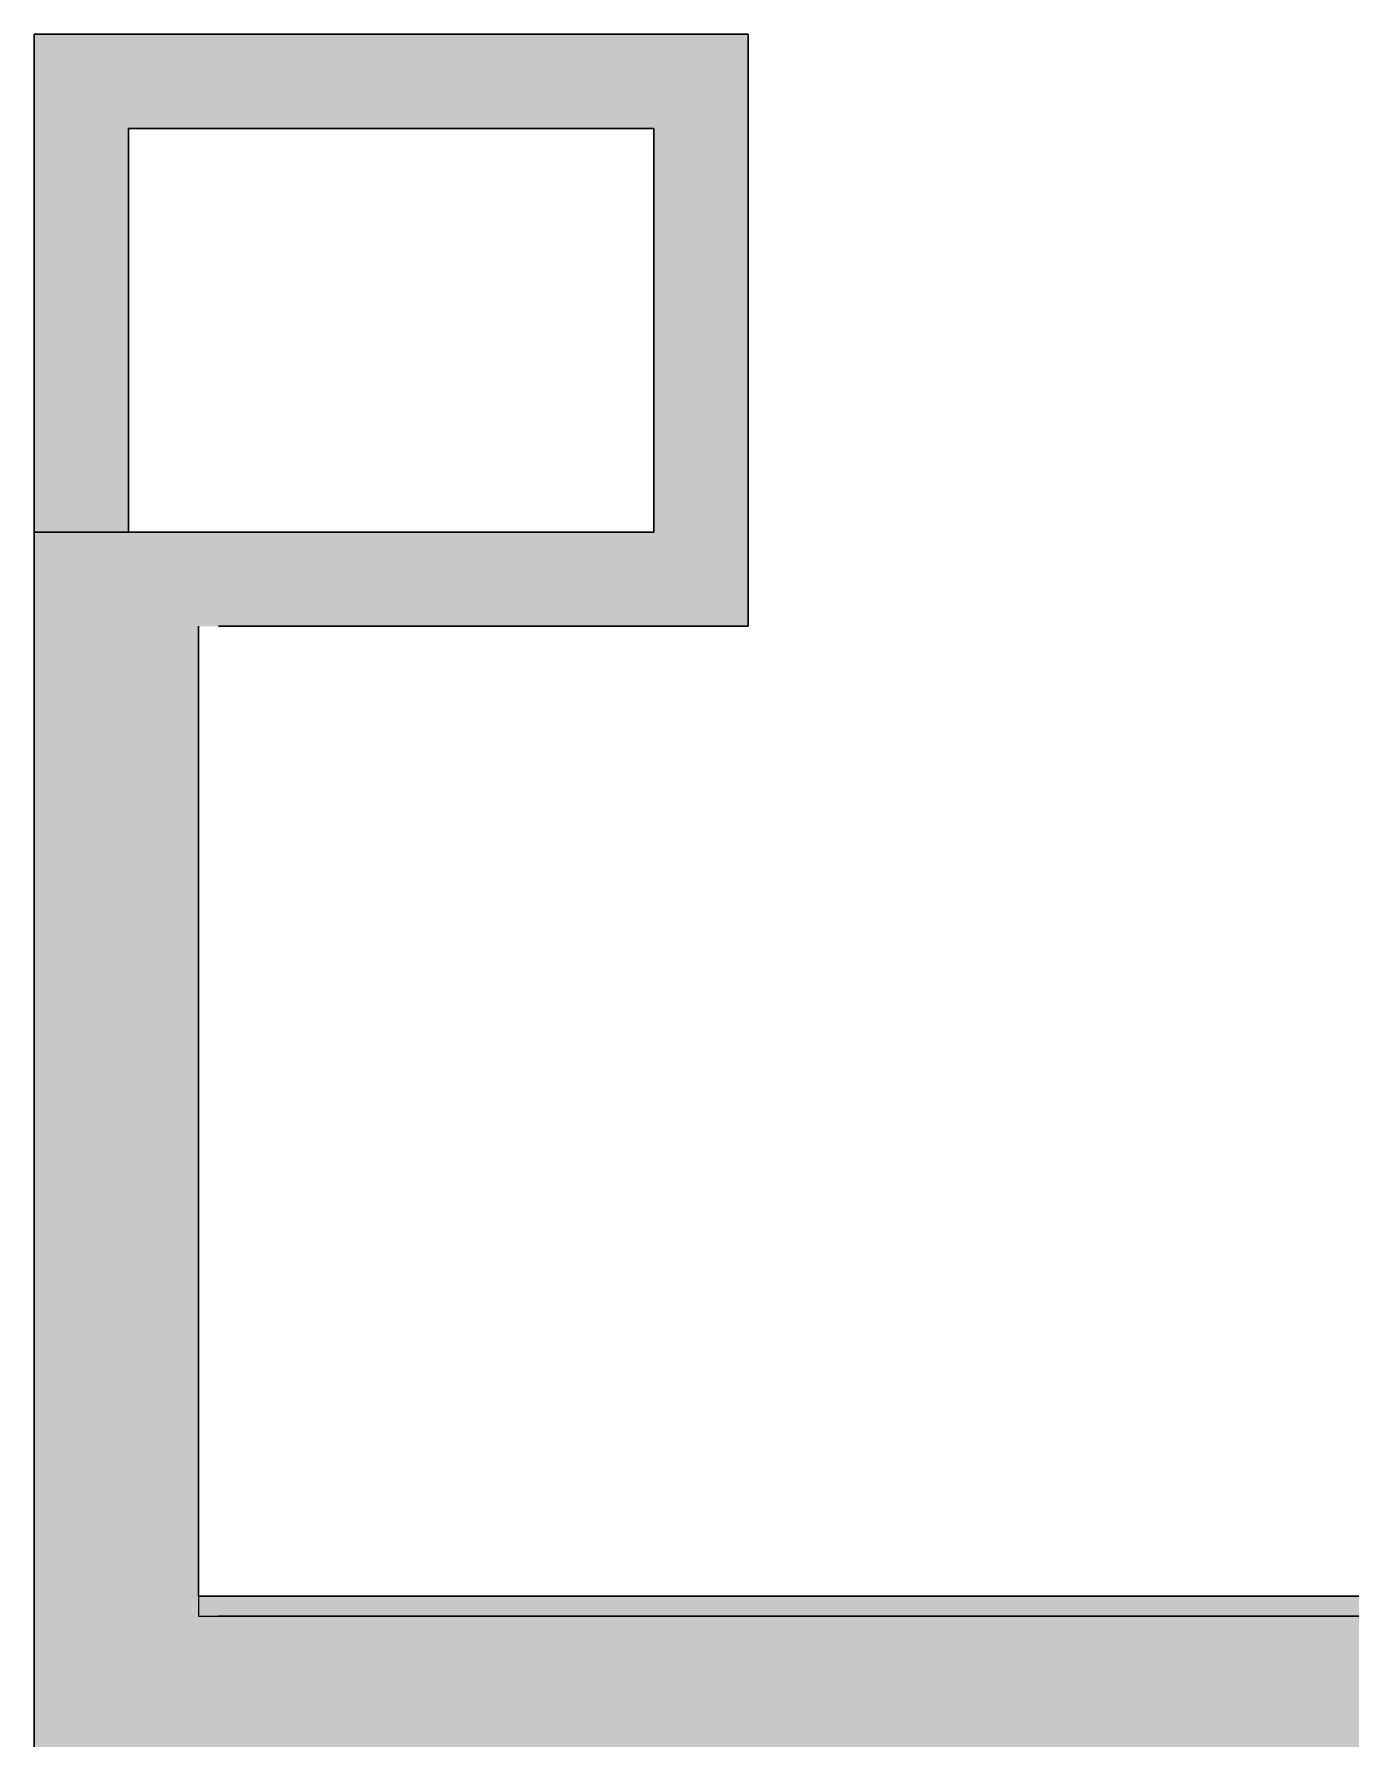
# Model space of a CAD drawing. Header units: millimetres. Extents: x 155927 to 317870, y -36033 to 97293.
# Drawn here: x 226351 to 227328, y 25558 to 26823 of the extents above; entities that cross this region are included whole.
import ezdxf

# ---------------------------------------------------------------- set-up
doc = ezdxf.new("R2010")
doc.units = ezdxf.units.MM
doc.header["$MEASUREMENT"] = 0
for name, color, linetype, lineweight in [('A-WALL', 7, 'CONTINUOUS', 9), ('A-WALL-PATT', 7, 'CONTINUOUS', 9), ('I-WALL', 7, 'CONTINUOUS', 9)]:
    doc.layers.add(name, color=color, linetype=linetype, lineweight=lineweight)

msp = doc.modelspace()

# ---------------------------------------------------------------- hatches: boundary and pattern name
at = {"layer": 'A-WALL-PATT'}
for points in [[(226811, 26753.1), (226811, 26823.1), (226350.8, 26823.1), (226350.8, 26753.1), (226420.8, 26753.1)], [(226843.6, 26453.5), (226881, 26453.5), (226881, 26823.1), (226811, 26823.1), (226811, 26453.5)], [(226420.8, 26453.5), (226420.8, 26753.1), (226350.8, 26753.1), (226350.8, 26453.5)], [(226452.8, 22796.6), (226472.8, 22796.6), (226472.8, 26453.5), (226350.8, 26453.5), (226350.8, 22796.6)], [(226881, 26383.5), (226881, 26453.5), (226472.8, 26453.5), (226472.8, 26383.5), (226843.6, 26383.5)], [(226472.8, 25526.6), (230738.8, 25526.6), (230738.8, 25648.6), (228643.4, 25648.6), (228643.4, 25646.7), (227545, 25646.7), (227545, 25648.6), (226472.8, 25648.6)]]:
    msp.add_hatch(color=256, dxfattribs=at).paths.add_polyline_path(points, flags=0)
h = msp.add_hatch(color=256, dxfattribs=at)
h.paths.add_polyline_path([(230738.8, 25648.6), (230738.8, 25663.6), (228643.4, 25663.6), (228643.4, 25648.6), (229850.8, 25648.6)], flags=0)
h.paths.add_polyline_path([(227545, 25648.6), (227545, 25663.6), (226472.8, 25663.6), (226472.8, 25648.6), (227445, 25648.6)], flags=0)

# ---------------------------------------------------------------- linework, layer by layer
at = {"layer": 'A-WALL', "lineweight": 30}
for p, q in [((226350.8, 26453.5), (226350.8, 22796.6)), ((226472.8, 26453.5), (226350.8, 26453.5)), ((226472.8, 25663.6), (226472.8, 26383.5)), ((227545, 25648.6), (226487.8, 25648.6))]:
    msp.add_line(p, q, dxfattribs=at)
at = {"layer": 'I-WALL', "lineweight": 30}
for p, q in [((226811, 26823.1), (226350.8, 26823.1)), ((226350.8, 26823.1), (226350.8, 26753.1)), ((226881, 26823.1), (226811, 26823.1)), ((226881, 26453.5), (226881, 26823.1)), ((226350.8, 26753.1), (226350.8, 26453.5)), ((226420.8, 26753.1), (226811, 26753.1)), ((226420.8, 26453.5), (226420.8, 26753.1)), ((226811, 26753.1), (226811, 26453.5)), ((226350.8, 26453.5), (226420.8, 26453.5)), ((226811, 26453.5), (226472.8, 26453.5)), ((226881, 26383.5), (226881, 26453.5)), ((226487.8, 26383.5), (226881, 26383.5)), ((227545, 25663.6), (226472.8, 25663.6)), ((226487.8, 25648.6), (227545, 25648.6))]:
    msp.add_line(p, q, dxfattribs=at)
at = {"layer": 'I-WALL'}
for p, q in [((226472.8, 25663.6), (226472.8, 25648.6)), ((226472.8, 25648.6), (226487.8, 25648.6))]:
    msp.add_line(p, q, dxfattribs=at)

doc.saveas('drawing.dxf')
